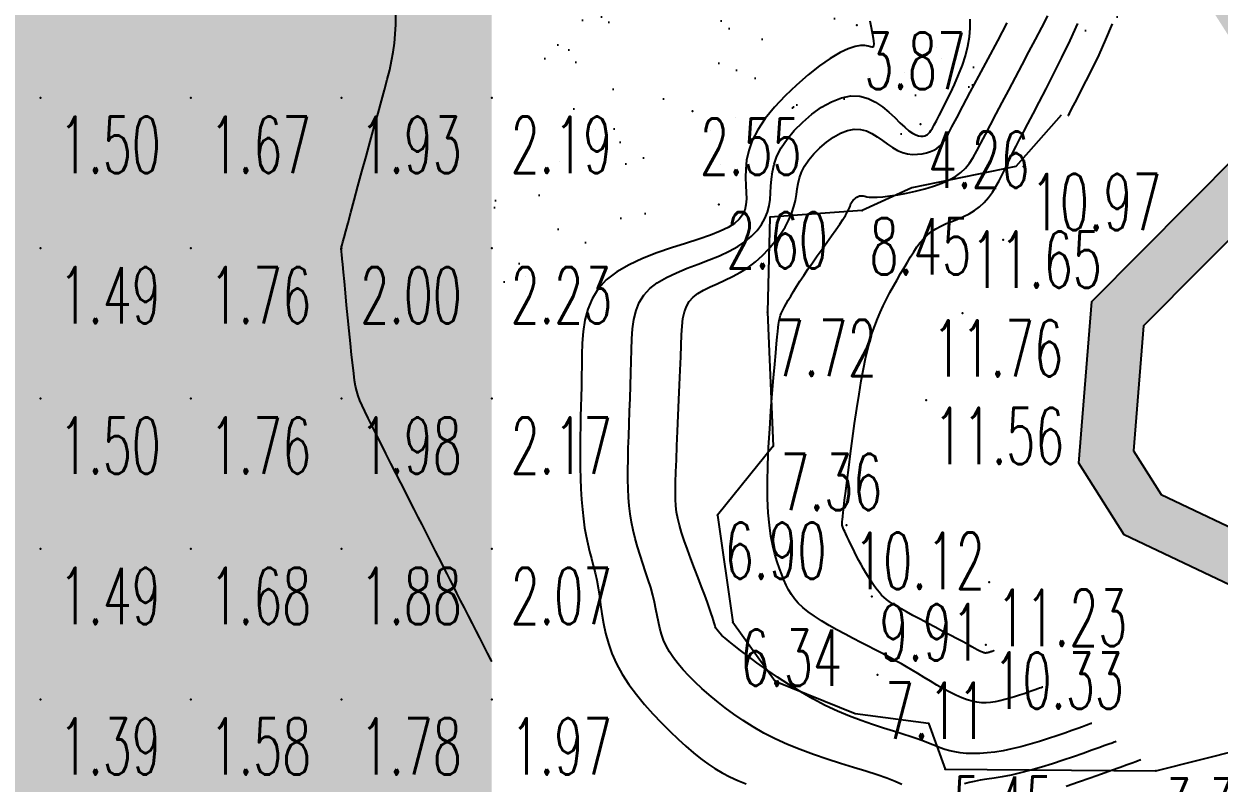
# Model space of a CAD drawing. Header units: millimetres. Extents: x 88261 to 90953, y 390274 to 392322.
# Drawn here: x 90469.2 to 90548.6, y 391381.7 to 391432.2 of the extents above; entities that cross this region are included whole.
import ezdxf
from ezdxf.enums import TextEntityAlignment as Align

# ---------------------------------------------------------------- set-up
doc = ezdxf.new("R2010")
doc.units = ezdxf.units.MM
doc.header["$LTSCALE"] = 25
for name, color, linetype in [('CN_01_00', 42, 'Continuous'), ('CN_02_00', 16, 'Continuous'), ('CN_03_00', 7, 'Continuous'), ('COTEAlt', 7, 'Continuous'), ('Talus', 35, 'Continuous'), ('TN_COLORIAGE', 7, 'Continuous'), ('TopoAlt', 7, 'Continuous'), ('TOPOJIS', 7, 'Continuous')]:
    doc.layers.add(name, color=color, linetype=linetype)
doc.styles.add('Romans 1.0', font='Romans.shx', dxfattribs={"width": 0.99, "height": 1})
doc.styles.add('Simplex 1.0', font='Simplex.shx', dxfattribs={"width": 0.99, "height": 2.5})
doc.styles.get("Standard").update_dxf_attribs({"font": 'times.ttf'})

# ---------------------------------------------------------------- blocks, each defined once
blk = doc.blocks.new('TCPOINT')
at = {"color": 0}
blk.add_point((0, 0), dxfattribs=at)
at = {"layer": 'TopoAlt', "style": 'Romans 1.0', "width": 0.99}
blk.add_attdef('ALT', text='', height=200, dxfattribs=at).set_placement((0.5, -0.5), align=Align.TOP_LEFT)
blk = doc.blocks.new('COTE')
at = {"color": 0}
blk.add_point((0, 0), dxfattribs=at)
at = {"layer": 'COTEAlt'}
blk.add_attdef('ALT', text='', height=3.75, dxfattribs=at).set_placement((1.25, -1.25), align=Align.TOP_LEFT)

msp = doc.modelspace()

# ---------------------------------------------------------------- hatches: boundary and pattern name
h = msp.add_hatch()
h.set_pattern_fill('AR-HBONE', color=23, scale=0.032)
h.set_pattern_definition([(45, (-511.459, 107.3326), (0, 4.597891134), [9.7536, -3.2512]), (135, (-509.16, 109.6315), (5e-16, 4.597891134), [9.7536, -3.2512])])
h.paths.add_polyline_path([(90580.259, 391369.323), (90578.893, 391372.088), (90577.403, 391380.386), (90572.476, 391388.749), (90564.469, 391395.121), (90551.356, 391397.716), (90544.735, 391400.861), (90542.893, 391403.775), (90543.568, 391412.079), (90551.362, 391419.931), (90552.964, 391421.402), (90554.737, 391426.973), (90553.749, 391430.788), (90551.439, 391434.414), (90550.677, 391440.955), (90548.617, 391445.303), (90546.298, 391449.141), (90545.472, 391455.293), (90546.531, 391461.247), (90545.455, 391467.304), (90543.481, 391470.813), (90539.022, 391477.118), (90538.554, 391481.349), (90538.699, 391487.409), (90537.691, 391490.033), (90535.204, 391494.153), (90533.84, 391500.271), (90529.551, 391507.768), (90528.583, 391512.46), (90528.626, 391519.305), (90526.727, 391525.756), (90527.819, 391536.032), (90524.222, 391546.435), (90524.867, 391555.468), (90523.429, 391563.259), (90518.375, 391569.388), (90516.845, 391576.818), (90516.107, 391580.734), (90502.826, 391602.657), (90494.518, 391616.214), (90485.753, 391638.699), (90442.611, 391685.947), (90436.501, 391694.495), (90435.059, 391708.645), (90451.717, 391741.838), (90452.722, 391752.459), (90451.18, 391766.065), (90442.505, 391784.213), (90439.49, 391790.617), (90435.648, 391805.425), (90431.473, 391812.607), (90431.344, 391819.043), (90432.829, 391823.298), (90433.294, 391826.816), (90429.771, 391827.329), (90429.353, 391824.167), (90427.779, 391819.657), (90427.939, 391811.686), (90432.327, 391804.136), (90436.131, 391789.476), (90447.766, 391765.089), (90449.151, 391752.487), (90448.241, 391742.876), (90431.42, 391709.359), (90433.06, 391693.268), (90439.886, 391683.74), (90482.728, 391636.82), (90491.37, 391614.651), (90512.731, 391579.518), (90515.069, 391567.885), (90520.145, 391561.738), (90521.291, 391555.336), (90520.626, 391546.015), (90524.203, 391535.686), (90523.12, 391525.489), (90525.07, 391518.866), (90525.027, 391512.168), (90526.183, 391506.569), (90530.486, 391499.047), (90531.859, 391492.888), (90534.481, 391488.544), (90535.13, 391486.855), (90534.996, 391481.233), (90535.654, 391475.818), (90540.514, 391468.946), (90542.058, 391466.169), (90542.923, 391461.302), (90541.877, 391455.423), (90542.874, 391448.002), (90545.528, 391443.646), (90547.213, 391440.041), (90548.002, 391433.266), (90550.446, 391429.429), (90551.042, 391427.127), (90549.899, 391423.533), (90540.13, 391413.692), (90539.256, 391402.948), (90542.265, 391398.189), (90550.195, 391394.422), (90562.902, 391391.907), (90569.736, 391386.468), (90574.016, 391379.204), (90575.482, 391371.036), (90577.068, 391367.827), (90585.289, 391363.31), (90587.237, 391361.568), (90590.672, 391353.748), (90594.383, 391351.285), (90604.653, 391343.84), (90612.851, 391334.359), (90618.437, 391325.085), (90621.782, 391317.486), (90624.002, 391309.067), (90627.738, 391287.71), (90628.019, 391279.65), (90627.255, 391266.593), (90621.182, 391254.035), (90617.042, 391235.488), (90618.319, 391215.583), (90622.574, 391202.325), (90631.256, 391184.221), (90636.053, 391168.094), (90637.79, 391151.812), (90636.657, 391134.553), (90636.754, 391124.145), (90640.334, 391110.892), (90653.891, 391091.985), (90663.63, 391082.027), (90671.36, 391067.261), (90675.086, 391054.053), (90683.469, 391034.279), (90692.526, 391020.632), (90692.509, 391024.786), (90691.925, 391027.104), (90686.033, 391034.997), (90677.901, 391054.178), (90674.136, 391067.524), (90665.998, 391083.069), (90656.086, 391093.204), (90643.054, 391111.379), (90639.756, 391123.588), (90639.664, 391133.417), (90640.808, 391150.846), (90639.005, 391167.747), (90634.038, 391184.447), (90625.339, 391202.585), (90621.29, 391215.202), (90620.073, 391234.176), (90624.016, 391251.839), (90630.214, 391264.657), (90631.029, 391278.571), (90630.739, 391286.886), (90629.714, 391298.649), (90627.043, 391310.671), (90621.607, 391322.866), (90613.162, 391336.588), (90606.038, 391344.517), (90602.665, 391348.269), (90597.913, 391351.643), (90592.983, 391355.027), (90589.642, 391362.633), (90586.918, 391365.07)])
h = msp.add_hatch()
h.set_pattern_fill('ALEA', color=40)
h.set_pattern_definition([(312, (0.65, -2.46), (11.7377712, 2.49494029), [0, -7.5]), (67, (-0.85, -1.594), (-11.91055381, -1.46243212), [0, -12.5]), (153, (-0.85, -1.594), (0.62803148, -11.9835544), [0, -10]), (180, (-0.85, -3.326), (6, -10.39230484), [0, -10]), (74, (-4.35, -2.46), (-11.6435487, -2.90306275), [0, -10]), (286, (-4.35, -2.46), (11.6435487, -2.90306275), [0, -10]), (52, (1.65, -5.924), (-11.88321682, 1.6700772), [0, -12.5]), (300, (1.65, 1.004), (12, -3e-09), [0, -10]), (175, (1.65, 1.004), (5.07141914, -10.87569344), [0, -10]), (114, (0.15, 0.138), (-11.93426274, 1.25434156), [0, -5]), (248, (0.15, -5.058), (7.3879377, -9.45612904), [0, -6.2])])
h.paths.add_polyline_path([(90500.249, 391451.221), (90500.249, 391447.239), (90500.249, 391437.239), (90500.249, 391418.047), (90500.249, 391414.288), (90519.013, 391421.138), (90524.753, 391422.984), (90528.743, 391425.499), (90532.976, 391428.605), (90538.97, 391428.529), (90542.205, 391432.205), (90543.706, 391433.975), (90541.828, 391439.609), (90541.479, 391443.355), (90540.099, 391446.869), (90538.385, 391448.233), (90535.202, 391450.765), (90530.016, 391460.88), (90522.026, 391483.354), (90518.584, 391490.991), (90508.298, 391492.978), (90507.006, 391493.725), (90494.453, 391487.239), (90500.249, 391487.239), (90500.249, 391481.513), (90500.249, 391475.981), (90500.249, 391469.385), (90500.249, 391458.985)])

# ---------------------------------------------------------------- linework, layer by layer
at = {"color": 124, "elevation": 11.445, "flags": 128}
msp.add_lwpolyline([(90538.09, 391426.095), (90535.073, 391422.679), (90528.165, 391421.257)], dxfattribs=at)
at = {"color": 23, "elevation": 15.394, "flags": 128}
for points in [[(90550.195, 391394.422), (90542.265, 391398.189), (90539.256, 391402.948), (90540.13, 391413.692), (90549.899, 391423.533)], [(90550.195, 391394.422), (90542.265, 391398.189), (90539.256, 391402.948), (90540.13, 391413.692), (90549.899, 391423.533)], [(90550.195, 391394.422), (90542.265, 391398.189), (90539.256, 391402.948), (90540.13, 391413.692), (90549.899, 391423.533)], [(90551.362, 391419.931), (90543.568, 391412.079), (90542.893, 391403.775), (90544.735, 391400.861), (90551.356, 391397.716)], [(90551.362, 391419.931), (90543.568, 391412.079), (90542.893, 391403.775), (90544.735, 391400.861), (90551.356, 391397.716)], [(90551.362, 391419.931), (90543.568, 391412.079), (90542.893, 391403.775), (90544.735, 391400.861), (90551.356, 391397.716)]]:
    msp.add_lwpolyline(points, dxfattribs=at)
at = {"layer": 'CN_01_00', "flags": 128}
for points, elevation in [([(90525.368, 391432.349), (90525.407, 391432.145), (90525.453, 391431.922), (90525.502, 391431.683), (90525.549, 391431.442), (90525.589, 391431.211), (90525.618, 391431), (90525.631, 391430.822), (90525.622, 391430.69), (90525.586, 391430.613), (90525.519, 391430.599), (90525.411, 391430.628), (90525.253, 391430.674), (90525.036, 391430.71), (90524.751, 391430.712), (90524.387, 391430.654), (90523.937, 391430.509), (90523.39, 391430.252), (90522.745, 391429.864), (90522.025, 391429.361), (90521.263, 391428.763), (90520.49, 391428.092), (90519.738, 391427.37), (90519.038, 391426.619), (90518.423, 391425.86), (90517.923, 391425.116), (90517.561, 391424.404), (90517.323, 391423.729), (90517.185, 391423.092), (90517.123, 391422.494), (90517.114, 391421.937), (90517.135, 391421.42), (90517.162, 391420.946), (90517.17, 391420.514), (90517.139, 391420.126), (90517.055, 391419.775), (90516.906, 391419.456), (90516.68, 391419.162), (90516.366, 391418.886), (90515.952, 391418.623), (90515.425, 391418.365), (90514.775, 391418.106), (90513.998, 391417.84), (90513.121, 391417.56), (90512.184, 391417.256), (90511.221, 391416.923), (90510.27, 391416.551), (90509.368, 391416.134), (90508.551, 391415.663), (90507.857, 391415.13), (90507.313, 391414.532), (90506.907, 391413.877), (90506.62, 391413.178), (90506.43, 391412.446), (90506.316, 391411.694), (90506.258, 391410.935), (90506.236, 391410.179), (90506.229, 391409.44), (90506.219, 391408.727), (90506.205, 391408.037), (90506.189, 391407.364), (90506.171, 391406.701), (90506.153, 391406.044), (90506.138, 391405.385), (90506.126, 391404.72), (90506.12, 391404.041), (90506.12, 391403.346), (90506.128, 391402.64), (90506.146, 391401.932), (90506.174, 391401.229), (90506.213, 391400.541), (90506.266, 391399.874), (90506.332, 391399.239), (90506.415, 391398.642), (90506.512, 391398.088), (90506.623, 391397.572), (90506.741, 391397.081), (90506.864, 391396.606), (90506.987, 391396.137), (90507.106, 391395.663), (90507.217, 391395.173), (90507.315, 391394.657), (90507.4, 391394.108), (90507.48, 391393.526), (90507.567, 391392.917), (90507.674, 391392.284), (90507.813, 391391.632), (90507.995, 391390.965), (90508.232, 391390.287), (90508.536, 391389.603), (90508.916, 391388.917), (90509.36, 391388.235), (90509.857, 391387.563), (90510.39, 391386.909), (90510.948, 391386.278), (90511.516, 391385.678), (90512.08, 391385.114), (90512.627, 391384.593), (90513.145, 391384.12), (90513.641, 391383.693), (90514.121, 391383.306), (90514.595, 391382.957), (90515.071, 391382.64), (90515.556, 391382.352), (90516.06, 391382.087), (90516.591, 391381.843), (90517.154, 391381.614)], 4), ([(90536.868, 391388.057), (90536.867, 391388.057), (90536.861, 391388.054), (90536.842, 391388.048), (90536.805, 391388.035), (90536.746, 391388.013), (90536.656, 391387.981), (90536.531, 391387.936), (90536.365, 391387.876), (90536.154, 391387.8), (90535.904, 391387.711), (90535.622, 391387.614), (90535.316, 391387.512), (90534.994, 391387.409), (90534.664, 391387.311), (90534.333, 391387.22), (90534.009, 391387.142), (90533.697, 391387.08), (90533.395, 391387.036), (90533.098, 391387.016), (90532.798, 391387.02), (90532.492, 391387.052), (90532.173, 391387.115), (90531.836, 391387.212), (90531.476, 391387.345), (90531.09, 391387.517), (90530.681, 391387.72), (90530.258, 391387.948), (90529.828, 391388.192), (90529.397, 391388.446), (90528.973, 391388.7), (90528.563, 391388.949), (90528.174, 391389.183), (90527.811, 391389.398), (90527.466, 391389.596), (90527.129, 391389.785), (90526.793, 391389.969), (90526.446, 391390.154), (90526.08, 391390.346), (90525.684, 391390.551), (90525.25, 391390.774), (90524.771, 391391.02), (90524.258, 391391.286), (90523.726, 391391.568), (90523.188, 391391.861), (90522.659, 391392.162), (90522.153, 391392.466), (90521.685, 391392.768), (90521.268, 391393.066), (90520.914, 391393.355), (90520.616, 391393.64), (90520.367, 391393.926), (90520.156, 391394.218), (90519.974, 391394.521), (90519.813, 391394.84), (90519.663, 391395.18), (90519.516, 391395.546), (90519.364, 391395.945), (90519.211, 391396.387), (90519.062, 391396.884), (90518.922, 391397.447), (90518.799, 391398.089), (90518.697, 391398.821), (90518.621, 391399.654), (90518.578, 391400.601), (90518.571, 391401.665), (90518.595, 391402.817), (90518.645, 391404.021), (90518.714, 391405.239), (90518.794, 391406.436), (90518.881, 391407.573), (90518.967, 391408.615), (90519.046, 391409.524), (90519.113, 391410.273), (90519.168, 391410.872), (90519.213, 391411.342), (90519.249, 391411.7), (90519.279, 391411.968), (90519.303, 391412.165), (90519.323, 391412.309), (90519.341, 391412.422), (90519.359, 391412.519), (90519.38, 391412.61), (90519.405, 391412.7), (90519.438, 391412.795), (90519.482, 391412.901), (90519.539, 391413.023), (90519.613, 391413.167), (90519.705, 391413.34), (90519.818, 391413.545), (90519.954, 391413.784), (90520.112, 391414.054), (90520.293, 391414.354), (90520.497, 391414.684), (90520.726, 391415.043), (90520.979, 391415.428), (90521.257, 391415.84), (90521.559, 391416.275), (90521.876, 391416.725), (90522.2, 391417.179), (90522.521, 391417.627), (90522.829, 391418.058), (90523.114, 391418.462), (90523.368, 391418.829), (90523.58, 391419.149), (90523.744, 391419.413), (90523.865, 391419.626), (90523.952, 391419.797), (90524.012, 391419.933), (90524.055, 391420.042), (90524.087, 391420.131), (90524.118, 391420.209), (90524.156, 391420.282), (90524.206, 391420.357), (90524.269, 391420.433), (90524.342, 391420.506), (90524.422, 391420.574), (90524.506, 391420.634), (90524.592, 391420.682), (90524.678, 391420.717), (90524.76, 391420.733), (90524.839, 391420.731), (90524.924, 391420.715), (90525.028, 391420.691), (90525.161, 391420.665), (90525.337, 391420.642), (90525.568, 391420.631), (90525.865, 391420.635), (90526.24, 391420.662), (90526.7, 391420.717), (90527.229, 391420.799), (90527.806, 391420.906), (90528.409, 391421.038), (90529.016, 391421.193), (90529.607, 391421.369), (90530.158, 391421.565), (90530.65, 391421.779), (90531.067, 391422.012), (90531.418, 391422.27), (90531.72, 391422.561), (90531.988, 391422.893), (90532.239, 391423.274), (90532.489, 391423.712), (90532.753, 391424.215), (90533.048, 391424.791), (90533.385, 391425.445), (90533.761, 391426.166), (90534.168, 391426.939), (90534.597, 391427.752), (90535.041, 391428.591), (90535.491, 391429.441), (90535.94, 391430.288), (90536.38, 391431.119), (90536.802, 391431.922), (90537.202, 391432.692)], 8), ([(90540.123, 391385.645), (90540.121, 391385.645), (90540.108, 391385.64), (90540.073, 391385.628), (90540.006, 391385.603), (90539.895, 391385.563), (90539.728, 391385.503), (90539.496, 391385.419), (90539.188, 391385.308), (90538.796, 391385.167), (90538.331, 391385.002), (90537.806, 391384.821), (90537.238, 391384.631), (90536.64, 391384.441), (90536.025, 391384.258), (90535.41, 391384.09), (90534.808, 391383.944), (90534.232, 391383.827), (90533.683, 391383.739), (90533.163, 391383.679), (90532.673, 391383.645), (90532.212, 391383.635), (90531.782, 391383.649), (90531.383, 391383.684), (90531.015, 391383.741), (90530.677, 391383.816), (90530.358, 391383.909), (90530.045, 391384.018), (90529.724, 391384.142), (90529.383, 391384.28), (90529.009, 391384.429), (90528.588, 391384.588), (90528.107, 391384.757), (90527.557, 391384.934), (90526.944, 391385.124), (90526.274, 391385.332), (90525.558, 391385.564), (90524.805, 391385.826), (90524.022, 391386.121), (90523.218, 391386.457), (90522.403, 391386.839), (90521.585, 391387.268), (90520.776, 391387.733), (90519.987, 391388.221), (90519.231, 391388.717), (90518.519, 391389.207), (90517.864, 391389.676), (90517.277, 391390.11), (90516.77, 391390.494), (90516.351, 391390.819), (90516.013, 391391.089), (90515.748, 391391.31), (90515.544, 391391.492), (90515.392, 391391.641), (90515.282, 391391.767), (90515.203, 391391.876), (90515.146, 391391.977), (90515.101, 391392.079), (90515.061, 391392.191), (90515.02, 391392.324), (90514.972, 391392.489), (90514.909, 391392.697), (90514.826, 391392.959), (90514.717, 391393.286), (90514.574, 391393.688), (90514.395, 391394.171), (90514.186, 391394.721), (90513.957, 391395.319), (90513.718, 391395.944), (90513.479, 391396.579), (90513.25, 391397.202), (90513.04, 391397.795), (90512.859, 391398.339), (90512.714, 391398.821), (90512.605, 391399.26), (90512.528, 391399.679), (90512.478, 391400.103), (90512.452, 391400.559), (90512.446, 391401.07), (90512.456, 391401.662), (90512.48, 391402.359), (90512.512, 391403.177), (90512.551, 391404.095), (90512.595, 391405.083), (90512.641, 391406.111), (90512.686, 391407.148), (90512.73, 391408.165), (90512.769, 391409.131), (90512.801, 391410.016), (90512.827, 391410.796), (90512.853, 391411.475), (90512.892, 391412.062), (90512.952, 391412.568), (90513.045, 391413.003), (90513.18, 391413.375), (90513.369, 391413.696), (90513.621, 391413.975), (90513.942, 391414.223), (90514.326, 391414.449), (90514.76, 391414.664), (90515.233, 391414.88), (90515.732, 391415.107), (90516.247, 391415.356), (90516.765, 391415.637), (90517.275, 391415.961), (90517.767, 391416.336), (90518.232, 391416.754), (90518.668, 391417.204), (90519.066, 391417.678), (90519.423, 391418.163), (90519.733, 391418.649), (90519.99, 391419.126), (90520.189, 391419.583), (90520.328, 391420.013), (90520.422, 391420.418), (90520.488, 391420.806), (90520.544, 391421.183), (90520.61, 391421.554), (90520.702, 391421.926), (90520.839, 391422.306), (90521.039, 391422.699), (90521.315, 391423.108), (90521.658, 391423.521), (90522.054, 391423.92), (90522.488, 391424.291), (90522.947, 391424.616), (90523.417, 391424.88), (90523.883, 391425.066), (90524.331, 391425.157), (90524.75, 391425.144), (90525.143, 391425.041), (90525.513, 391424.871), (90525.867, 391424.654), (90526.207, 391424.411), (90526.541, 391424.163), (90526.871, 391423.933), (90527.204, 391423.741), (90527.541, 391423.604), (90527.881, 391423.52), (90528.216, 391423.482), (90528.541, 391423.485), (90528.85, 391423.521), (90529.139, 391423.585), (90529.401, 391423.67), (90529.63, 391423.768), (90529.826, 391423.88), (90530, 391424.02), (90530.171, 391424.212), (90530.354, 391424.476), (90530.567, 391424.833), (90530.827, 391425.306), (90531.15, 391425.916), (90531.555, 391426.683), (90532.049, 391427.619), (90532.616, 391428.688), (90533.231, 391429.843), (90533.868, 391431.038), (90534.502, 391432.227)], 6), ([(90538.55, 391426.038), (90538.552, 391426.041), (90538.564, 391426.064), (90538.595, 391426.125), (90538.657, 391426.243), (90538.758, 391426.439), (90538.91, 391426.731), (90539.121, 391427.138), (90539.403, 391427.68), (90539.758, 391428.368), (90540.17, 391429.186), (90540.613, 391430.109), (90541.064, 391431.111), (90541.498, 391432.169)], 12), ([(90538.426, 391381.476), (90539.232, 391381.753), (90540.021, 391382.029), (90540.766, 391382.293), (90541.438, 391382.534), (90542.01, 391382.74), (90542.462, 391382.903), (90542.801, 391383.026), (90543.043, 391383.113), (90543.206, 391383.172), (90543.305, 391383.208), (90543.356, 391383.226), (90543.374, 391383.233), (90543.377, 391383.234)], 4)]:
    msp.add_lwpolyline(points, dxfattribs=dict(at, elevation=elevation))
at = {"layer": 'CN_02_00', "flags": 128}
for points, elevation in [([(90527.501, 391381.579), (90527.049, 391381.783), (90526.5, 391381.998), (90525.847, 391382.225), (90525.103, 391382.463), (90524.29, 391382.715), (90523.428, 391382.983), (90522.536, 391383.267), (90521.636, 391383.571), (90520.749, 391383.895), (90519.894, 391384.241), (90519.089, 391384.611), (90518.334, 391385), (90517.626, 391385.406), (90516.963, 391385.824), (90516.341, 391386.251), (90515.758, 391386.683), (90515.212, 391387.115), (90514.698, 391387.544), (90514.215, 391387.967), (90513.765, 391388.383), (90513.348, 391388.794), (90512.967, 391389.2), (90512.624, 391389.602), (90512.321, 391390.001), (90512.059, 391390.396), (90511.841, 391390.79), (90511.667, 391391.183), (90511.528, 391391.578), (90511.417, 391391.978), (90511.323, 391392.387), (90511.238, 391392.807), (90511.153, 391393.243), (90511.058, 391393.697), (90510.944, 391394.172), (90510.806, 391394.672), (90510.646, 391395.192), (90510.472, 391395.728), (90510.291, 391396.275), (90510.11, 391396.83), (90509.936, 391397.387), (90509.776, 391397.942), (90509.637, 391398.49), (90509.523, 391399.03), (90509.436, 391399.567), (90509.37, 391400.11), (90509.326, 391400.666), (90509.299, 391401.245), (90509.287, 391401.855), (90509.288, 391402.504), (90509.3, 391403.2), (90509.319, 391403.948), (90509.345, 391404.74), (90509.374, 391405.563), (90509.406, 391406.406), (90509.438, 391407.256), (90509.468, 391408.101), (90509.494, 391408.929), (90509.515, 391409.728), (90509.531, 391410.487), (90509.556, 391411.205), (90509.604, 391411.878), (90509.691, 391412.507), (90509.832, 391413.09), (90510.044, 391413.626), (90510.341, 391414.114), (90510.739, 391414.553), (90511.247, 391414.943), (90511.847, 391415.291), (90512.515, 391415.608), (90513.227, 391415.902), (90513.958, 391416.182), (90514.684, 391416.458), (90515.381, 391416.739), (90516.025, 391417.034), (90516.596, 391417.35), (90517.092, 391417.688), (90517.517, 391418.045), (90517.873, 391418.42), (90518.165, 391418.809), (90518.394, 391419.212), (90518.565, 391419.626), (90518.68, 391420.049), (90518.745, 391420.479), (90518.778, 391420.919), (90518.801, 391421.371), (90518.834, 391421.839), (90518.897, 391422.323), (90519.012, 391422.828), (90519.2, 391423.355), (90519.481, 391423.907), (90519.869, 391424.483), (90520.352, 391425.064), (90520.909, 391425.627), (90521.521, 391426.15), (90522.167, 391426.608), (90522.829, 391426.979), (90523.485, 391427.24), (90524.116, 391427.369), (90524.706, 391427.35), (90525.252, 391427.205), (90525.756, 391426.961), (90526.219, 391426.648), (90526.642, 391426.295), (90527.027, 391425.93), (90527.374, 391425.582), (90527.686, 391425.281), (90527.962, 391425.048), (90528.206, 391424.881), (90528.42, 391424.771), (90528.607, 391424.709), (90528.767, 391424.686), (90528.905, 391424.693), (90529.022, 391424.722), (90529.12, 391424.763), (90529.204, 391424.81), (90529.278, 391424.871), (90529.352, 391424.955), (90529.432, 391425.072), (90529.527, 391425.232), (90529.644, 391425.445), (90529.79, 391425.72), (90529.974, 391426.068), (90530.198, 391426.495), (90530.454, 391426.991), (90530.728, 391427.543), (90531.006, 391428.137), (90531.274, 391428.761), (90531.52, 391429.401), (90531.729, 391430.043), (90531.889, 391430.675), (90531.988, 391431.286), (90532.033, 391431.883), (90532.031, 391432.475)], 5), ([(90533.614, 391390.469), (90533.614, 391390.469), (90533.613, 391390.469), (90533.61, 391390.468), (90533.605, 391390.466), (90533.597, 391390.463), (90533.584, 391390.458), (90533.566, 391390.452), (90533.543, 391390.443), (90533.513, 391390.433), (90533.477, 391390.42), (90533.437, 391390.406), (90533.394, 391390.392), (90533.349, 391390.377), (90533.302, 391390.363), (90533.255, 391390.351), (90533.209, 391390.339), (90533.165, 391390.331), (90533.122, 391390.324), (90533.08, 391390.322), (90533.038, 391390.322), (90532.994, 391390.327), (90532.949, 391390.336), (90532.901, 391390.349), (90532.85, 391390.368), (90532.794, 391390.393), (90532.725, 391390.428), (90532.635, 391390.476), (90532.514, 391390.542), (90532.356, 391390.629), (90532.15, 391390.741), (90531.889, 391390.882), (90531.564, 391391.056), (90531.17, 391391.266), (90530.72, 391391.504), (90530.232, 391391.762), (90529.722, 391392.031), (90529.209, 391392.304), (90528.708, 391392.571), (90528.237, 391392.825), (90527.814, 391393.056), (90527.451, 391393.259), (90527.143, 391393.437), (90526.884, 391393.597), (90526.664, 391393.745), (90526.475, 391393.887), (90526.308, 391394.029), (90526.156, 391394.178), (90526.009, 391394.34), (90525.862, 391394.52), (90525.712, 391394.717), (90525.561, 391394.931), (90525.409, 391395.159), (90525.256, 391395.402), (90525.102, 391395.657), (90524.949, 391395.923), (90524.795, 391396.199), (90524.643, 391396.482), (90524.494, 391396.768), (90524.35, 391397.052), (90524.213, 391397.328), (90524.085, 391397.59), (90523.968, 391397.833), (90523.864, 391398.052), (90523.776, 391398.24), (90523.705, 391398.394), (90523.649, 391398.519), (90523.607, 391398.618), (90523.576, 391398.697), (90523.555, 391398.762), (90523.542, 391398.819), (90523.536, 391398.871), (90523.533, 391398.926), (90523.533, 391398.989), (90523.537, 391399.077), (90523.548, 391399.206), (90523.567, 391399.394), (90523.596, 391399.659), (90523.638, 391400.017), (90523.695, 391400.485), (90523.769, 391401.082), (90523.861, 391401.816), (90523.969, 391402.664), (90524.091, 391403.595), (90524.222, 391404.579), (90524.362, 391405.584), (90524.507, 391406.58), (90524.653, 391407.536), (90524.8, 391408.42), (90524.943, 391409.21), (90525.086, 391409.91), (90525.23, 391410.535), (90525.378, 391411.096), (90525.532, 391411.608), (90525.696, 391412.083), (90525.871, 391412.534), (90526.059, 391412.975), (90526.263, 391413.415), (90526.48, 391413.855), (90526.707, 391414.292), (90526.94, 391414.722), (90527.176, 391415.143), (90527.411, 391415.552), (90527.643, 391415.946), (90527.867, 391416.321), (90528.082, 391416.676), (90528.292, 391417.009), (90528.503, 391417.321), (90528.72, 391417.61), (90528.949, 391417.877), (90529.195, 391418.121), (90529.464, 391418.342), (90529.762, 391418.539), (90530.091, 391418.714), (90530.447, 391418.873), (90530.821, 391419.026), (90531.204, 391419.18), (90531.588, 391419.345), (90531.965, 391419.529), (90532.328, 391419.74), (90532.666, 391419.988), (90532.976, 391420.277), (90533.256, 391420.603), (90533.512, 391420.958), (90533.747, 391421.335), (90533.964, 391421.725), (90534.166, 391422.121), (90534.357, 391422.515), (90534.541, 391422.9), (90534.721, 391423.271), (90534.906, 391423.643), (90535.105, 391424.036), (90535.327, 391424.467), (90535.58, 391424.955), (90535.875, 391425.519), (90536.22, 391426.178), (90536.623, 391426.951), (90537.09, 391427.848), (90537.602, 391428.848), (90538.137, 391429.923), (90538.674, 391431.046), (90539.189, 391432.186)], 10), ([(90541.75, 391384.44), (90541.748, 391384.439), (90541.732, 391384.433), (90541.689, 391384.418), (90541.606, 391384.388), (90541.469, 391384.338), (90541.264, 391384.264), (90540.979, 391384.161), (90540.599, 391384.024), (90540.117, 391383.851), (90539.547, 391383.648), (90538.908, 391383.425), (90538.221, 391383.192), (90537.506, 391382.958), (90536.782, 391382.734), (90536.069, 391382.527), (90535.387, 391382.349), (90534.753, 391382.206), (90534.168, 391382.093), (90533.633, 391382.002), (90533.146, 391381.926), (90532.706, 391381.858), (90532.312, 391381.788), (90531.964, 391381.711), (90531.661, 391381.618)], 5)]:
    msp.add_lwpolyline(points, dxfattribs=dict(at, elevation=elevation))
at = {"layer": 'CN_03_00', "elevation": 2, "flags": 128}
msp.add_lwpolyline([(90500.249, 391389.754), (90500.248, 391389.755), (90500.242, 391389.767), (90500.227, 391389.797), (90500.196, 391389.857), (90500.146, 391389.956), (90500.071, 391390.103), (90499.967, 391390.308), (90499.828, 391390.581), (90499.652, 391390.927), (90499.444, 391391.337), (90499.211, 391391.795), (90498.96, 391392.287), (90498.7, 391392.799), (90498.437, 391393.317), (90498.178, 391393.825), (90497.932, 391394.309), (90497.703, 391394.759), (90497.489, 391395.179), (90497.287, 391395.577), (90497.092, 391395.96), (90496.901, 391396.336), (90496.709, 391396.713), (90496.512, 391397.1), (90496.307, 391397.503), (90496.09, 391397.93), (90495.86, 391398.381), (90495.618, 391398.859), (90495.362, 391399.362), (90495.092, 391399.892), (90494.809, 391400.448), (90494.512, 391401.031), (90494.202, 391401.642), (90493.878, 391402.279), (90493.547, 391402.931), (90493.216, 391403.583), (90492.892, 391404.224), (90492.583, 391404.839), (90492.295, 391405.416), (90492.036, 391405.94), (90491.813, 391406.399), (90491.63, 391406.786), (90491.484, 391407.12), (90491.367, 391407.427), (90491.274, 391407.733), (90491.198, 391408.063), (90491.132, 391408.444), (90491.069, 391408.901), (90491.004, 391409.461), (90490.93, 391410.139), (90490.85, 391410.911), (90490.766, 391411.744), (90490.682, 391412.605), (90490.599, 391413.459), (90490.521, 391414.274), (90490.45, 391415.016), (90490.39, 391415.652), (90490.342, 391416.156), (90490.306, 391416.537), (90490.28, 391416.812), (90490.262, 391417), (90490.251, 391417.117), (90490.245, 391417.181), (90490.243, 391417.209), (90490.242, 391417.218), (90490.241, 391417.224), (90490.241, 391417.228), (90490.241, 391417.231), (90490.241, 391417.234), (90490.241, 391417.236), (90490.241, 391417.239), (90490.241, 391417.241), (90490.242, 391417.243), (90490.243, 391417.248), (90490.25, 391417.274), (90490.267, 391417.338), (90490.301, 391417.461), (90490.355, 391417.662), (90490.435, 391417.96), (90490.548, 391418.375), (90490.696, 391418.925), (90490.885, 391419.623), (90491.107, 391420.444), (90491.355, 391421.358), (90491.62, 391422.334), (90491.894, 391423.339), (90492.169, 391424.343), (90492.436, 391425.314), (90492.688, 391426.221), (90492.918, 391427.041), (90493.123, 391427.781), (90493.304, 391428.459), (90493.461, 391429.091), (90493.592, 391429.692), (90493.699, 391430.28), (90493.78, 391430.871), (90493.836, 391431.481), (90493.866, 391432.122), (90493.874, 391432.788)], dxfattribs=at)
at = {"layer": 'Talus', "color": 134, "elevation": 9.561, "flags": 128}
msp.add_lwpolyline([(90528.165, 391421.257), (90524.857, 391419.738), (90518.729, 391419.301), (90518.577, 391412.982), (90518.943, 391404.07), (90515.236, 391399.495), (90516.27, 391392.381), (90519.074, 391388.441), (90524.385, 391386.305), (90529.279, 391385.66), (90530.368, 391382.605), (90544.386, 391382.486), (90550.101, 391383.932), (90557.737, 391383.392), (90562.886, 391380.453)], dxfattribs=at)
at = {"layer": 'TN_COLORIAGE', "color": 71}
for points in [[(90460.249, 391437.239, 1.585), (90460.249, 391427.239, 1.585), (90470.249, 391437.239, 1.585)], [(90460.249, 391427.239, 1.585), (90470.249, 391427.239, 1.585), (90470.249, 391437.239, 1.585)], [(90470.249, 391437.239, 1.764), (90470.249, 391427.239, 1.764), (90480.249, 391437.239, 1.764)], [(90470.249, 391427.239, 1.764), (90480.249, 391427.239, 1.764), (90480.249, 391437.239, 1.764)], [(90480.249, 391427.239, 1.943), (90490.249, 391427.239, 1.943), (90490.249, 391437.239, 1.943)], [(90480.249, 391437.239, 1.943), (90480.249, 391427.239, 1.943), (90490.249, 391437.239, 1.943)], [(90490.249, 391427.239, 2), (90494.112, 391431.102, 2), (90490.249, 391437.239, 2), (90493.625, 391437.239, 2)], [(90492.943, 391427.239, 1.929), (90494.112, 391431.102, 1.929), (90490.249, 391427.239, 1.929)], [(90460.249, 391427.239, 1.505), (90460.249, 391417.239, 1.505), (90470.249, 391427.239, 1.505)], [(90460.249, 391417.239, 1.505), (90470.249, 391417.239, 1.505), (90470.249, 391427.239, 1.505)], [(90470.249, 391427.239, 1.667), (90470.249, 391417.239, 1.667), (90480.249, 391427.239, 1.667)], [(90470.249, 391417.239, 1.667), (90480.249, 391417.239, 1.667), (90480.249, 391427.239, 1.667)], [(90480.249, 391417.239, 2), (90490.24, 391417.239, 2), (90490.249, 391427.239, 2), (90490.249, 391417.268, 2)], [(90480.249, 391427.239, 1.929), (90480.249, 391417.239, 1.929), (90490.249, 391427.239, 1.929)], [(90492.943, 391427.239, 1.929), (90490.249, 391417.268, 1.929), (90490.249, 391427.239, 1.929)], [(90460.249, 391417.239, 1.487), (90460.249, 391407.239, 1.487), (90470.249, 391417.239, 1.487)], [(90460.249, 391407.239, 1.487), (90470.249, 391407.239, 1.487), (90470.249, 391417.239, 1.487)], [(90470.249, 391417.239, 1.761), (90470.249, 391407.239, 1.761), (90480.249, 391417.239, 1.761)], [(90470.249, 391407.239, 1.761), (90480.249, 391407.239, 1.761), (90480.249, 391417.239, 1.761)], [(90480.249, 391407.239, 2), (90490.24, 391417.231, 2), (90480.249, 391417.239, 2), (90490.24, 391417.239, 2)], [(90480.249, 391407.239, 2), (90490.24, 391417.231, 2), (90490.249, 391407.239, 2), (90490.249, 391417.146, 2)], [(90491.104, 391408.095, 1.978), (90490.249, 391417.146, 1.978), (90490.249, 391407.239, 1.978)], [(90491.104, 391408.095, 1.978), (90491.355, 391407.239, 1.978), (90490.249, 391407.239, 1.978)], [(90460.249, 391407.239, 1.503), (90460.249, 391397.239, 1.503), (90470.249, 391407.239, 1.503)], [(90460.249, 391397.239, 1.503), (90470.249, 391397.239, 1.503), (90470.249, 391407.239, 1.503)], [(90470.249, 391407.239, 1.757), (90470.249, 391397.239, 1.757), (90480.249, 391407.239, 1.757)], [(90470.249, 391397.239, 1.757), (90480.249, 391397.239, 1.757), (90480.249, 391407.239, 1.757)], [(90480.249, 391397.239, 1.978), (90490.249, 391397.239, 1.978), (90490.249, 391407.239, 1.978)], [(90480.249, 391407.239, 1.978), (90480.249, 391397.239, 1.978), (90490.249, 391407.239, 1.978)], [(90490.249, 391397.239, 2), (90494.353, 391401.344, 2), (90490.249, 391407.239, 2), (90491.355, 391407.239, 2)], [(90494.353, 391401.344, 1.879), (90496.441, 391397.239, 1.879), (90490.249, 391397.239, 1.879)], [(90460.249, 391397.239, 1.488), (90460.249, 391387.239, 1.488), (90470.249, 391397.239, 1.488)], [(90460.249, 391387.239, 1.488), (90470.249, 391387.239, 1.488), (90470.249, 391397.239, 1.488)], [(90470.249, 391397.239, 1.683), (90470.249, 391387.239, 1.683), (90480.249, 391397.239, 1.683)], [(90470.249, 391387.239, 1.683), (90480.249, 391387.239, 1.683), (90480.249, 391397.239, 1.683)], [(90480.249, 391387.239, 1.879), (90490.249, 391387.239, 1.879), (90490.249, 391397.239, 1.879)], [(90480.249, 391397.239, 1.879), (90480.249, 391387.239, 1.879), (90490.249, 391397.239, 1.879)], [(90490.249, 391387.239, 2), (90497.725, 391394.716, 2), (90490.249, 391397.239, 2), (90496.441, 391397.239, 2)], [(90490.249, 391387.239, 2), (90497.725, 391394.716, 2), (90500.249, 391387.239, 2), (90500.249, 391389.754, 2)], [(90460.249, 391387.239, 1.389), (90460.249, 391377.239, 1.389), (90470.249, 391387.239, 1.389)], [(90460.249, 391377.239, 1.389), (90470.249, 391377.239, 1.389), (90470.249, 391387.239, 1.389)], [(90470.249, 391387.239, 1.584), (90470.249, 391377.239, 1.584), (90480.249, 391387.239, 1.584)], [(90470.249, 391377.239, 1.584), (90480.249, 391377.239, 1.584), (90480.249, 391387.239, 1.584)], [(90480.249, 391387.239, 1.78), (90480.249, 391377.239, 1.78), (90490.249, 391387.239, 1.78)], [(90480.249, 391377.239, 1.78), (90490.249, 391377.239, 1.78), (90490.249, 391387.239, 1.78)], [(90490.249, 391387.239, 1.975), (90490.249, 391377.239, 1.975), (90500.249, 391387.239, 1.975)], [(90500.249, 391377.239, 1.691), (90500.249, 391387.239, 1.691), (90490.249, 391377.239, 1.691)]]:
    msp.add_solid(points, dxfattribs=at)
at = {"layer": 'TN_COLORIAGE', "color": 61}
for points in [[(90494.112, 391431.102, 2.192), (90492.943, 391427.239, 2.192), (90500.249, 391437.239, 2.192), (90500.249, 391427.239, 2.192)], [(90493.625, 391437.239, 2.112), (90494.112, 391431.102, 2.112), (90500.249, 391437.239, 2.112)], [(90500.249, 391417.239, 2), (90500.249, 391427.239, 2), (90490.249, 391417.239, 2)], [(90490.249, 391417.268, 2.192), (90492.943, 391427.239, 2.192), (90490.249, 391417.239, 2.192), (90500.249, 391427.239, 2.192)], [(90490.249, 391417.268, 2), (90490.24, 391417.239, 2), (90490.249, 391417.239, 2)], [(90490.249, 391417.146, 2), (90490.24, 391417.231, 2), (90490.249, 391417.239, 2)], [(90490.24, 391417.239, 2), (90490.24, 391417.231, 2), (90490.249, 391417.239, 2)], [(90490.249, 391417.146, 2.231), (90491.104, 391408.095, 2.231), (90490.249, 391417.239, 2.231), (90500.249, 391417.239, 2.231)], [(90491.355, 391407.239, 2.231), (90491.104, 391408.095, 2.231), (90500.249, 391407.239, 2.231), (90500.249, 391417.239, 2.231)], [(90491.355, 391407.239, 2.174), (90494.353, 391401.344, 2.174), (90500.249, 391407.239, 2.174)], [(90496.441, 391397.239, 2.174), (90494.353, 391401.344, 2.174), (90500.249, 391397.239, 2.174), (90500.249, 391407.239, 2.174)], [(90496.441, 391397.239, 2.074), (90497.725, 391394.716, 2.074), (90500.249, 391397.239, 2.074)], [(90500.249, 391389.754, 2.074), (90497.725, 391394.716, 2.074), (90500.249, 391397.239, 2.074)]]:
    msp.add_solid(points, dxfattribs=at)

# ---------------------------------------------------------------- block references
at = {"layer": 'COTEAlt'}
ref = msp.add_blockref('COTE', (90470.249, 391427.239), dxfattribs=at)
ref.add_attrib('ALT', '1.50', dxfattribs={"height": 3.75, "style": 'Simplex 1.0', "width": 0.6}).set_placement((90471.499, 391425.989), align=Align.TOP_LEFT)
ref = msp.add_blockref('COTE', (90480.249, 391427.239), dxfattribs=at)
ref.add_attrib('ALT', '1.67', dxfattribs={"height": 3.75, "style": 'Simplex 1.0', "width": 0.6}).set_placement((90481.499, 391425.989), align=Align.TOP_LEFT)
ref = msp.add_blockref('COTE', (90490.249, 391427.239), dxfattribs=at)
ref.add_attrib('ALT', '1.93', dxfattribs={"height": 3.75, "style": 'Simplex 1.0', "width": 0.6}).set_placement((90491.499, 391425.989), align=Align.TOP_LEFT)
ref = msp.add_blockref('COTE', (90500.249, 391427.239), dxfattribs=at)
ref.add_attrib('ALT', '2.19', dxfattribs={"height": 3.75, "style": 'Simplex 1.0', "width": 0.6}).set_placement((90501.499, 391425.989), align=Align.TOP_LEFT)
ref = msp.add_blockref('COTE', (90470.249, 391417.239), dxfattribs=at)
ref.add_attrib('ALT', '1.49', dxfattribs={"height": 3.75, "style": 'Simplex 1.0', "width": 0.6}).set_placement((90471.499, 391415.989), align=Align.TOP_LEFT)
ref = msp.add_blockref('COTE', (90480.249, 391417.239), dxfattribs=at)
ref.add_attrib('ALT', '1.76', dxfattribs={"height": 3.75, "style": 'Simplex 1.0', "width": 0.6}).set_placement((90481.499, 391415.989), align=Align.TOP_LEFT)
ref = msp.add_blockref('COTE', (90490.249, 391417.239), dxfattribs=at)
ref.add_attrib('ALT', '2.00', dxfattribs={"height": 3.75, "style": 'Simplex 1.0', "width": 0.6}).set_placement((90491.499, 391415.989), align=Align.TOP_LEFT)
ref = msp.add_blockref('COTE', (90500.249, 391417.239), dxfattribs=at)
ref.add_attrib('ALT', '2.23', dxfattribs={"height": 3.75, "style": 'Simplex 1.0', "width": 0.6}).set_placement((90501.499, 391415.989), align=Align.TOP_LEFT)
ref = msp.add_blockref('COTE', (90470.249, 391407.239), dxfattribs=at)
ref.add_attrib('ALT', '1.50', dxfattribs={"height": 3.75, "style": 'Simplex 1.0', "width": 0.6}).set_placement((90471.499, 391405.989), align=Align.TOP_LEFT)
ref = msp.add_blockref('COTE', (90480.249, 391407.239), dxfattribs=at)
ref.add_attrib('ALT', '1.76', dxfattribs={"height": 3.75, "style": 'Simplex 1.0', "width": 0.6}).set_placement((90481.499, 391405.989), align=Align.TOP_LEFT)
ref = msp.add_blockref('COTE', (90490.249, 391407.239), dxfattribs=at)
ref.add_attrib('ALT', '1.98', dxfattribs={"height": 3.75, "style": 'Simplex 1.0', "width": 0.6}).set_placement((90491.499, 391405.989), align=Align.TOP_LEFT)
ref = msp.add_blockref('COTE', (90500.249, 391407.239), dxfattribs=at)
ref.add_attrib('ALT', '2.17', dxfattribs={"height": 3.75, "style": 'Simplex 1.0', "width": 0.6}).set_placement((90501.499, 391405.989), align=Align.TOP_LEFT)
ref = msp.add_blockref('COTE', (90470.249, 391397.239), dxfattribs=at)
ref.add_attrib('ALT', '1.49', dxfattribs={"height": 3.75, "style": 'Simplex 1.0', "width": 0.6}).set_placement((90471.499, 391395.989), align=Align.TOP_LEFT)
ref = msp.add_blockref('COTE', (90480.249, 391397.239), dxfattribs=at)
ref.add_attrib('ALT', '1.68', dxfattribs={"height": 3.75, "style": 'Simplex 1.0', "width": 0.6}).set_placement((90481.499, 391395.989), align=Align.TOP_LEFT)
ref = msp.add_blockref('COTE', (90490.249, 391397.239), dxfattribs=at)
ref.add_attrib('ALT', '1.88', dxfattribs={"height": 3.75, "style": 'Simplex 1.0', "width": 0.6}).set_placement((90491.499, 391395.989), align=Align.TOP_LEFT)
ref = msp.add_blockref('COTE', (90500.249, 391397.239), dxfattribs=at)
ref.add_attrib('ALT', '2.07', dxfattribs={"height": 3.75, "style": 'Simplex 1.0', "width": 0.6}).set_placement((90501.499, 391395.989), align=Align.TOP_LEFT)
ref = msp.add_blockref('COTE', (90470.249, 391387.239), dxfattribs=at)
ref.add_attrib('ALT', '1.39', dxfattribs={"height": 3.75, "style": 'Simplex 1.0', "width": 0.6}).set_placement((90471.499, 391385.989), align=Align.TOP_LEFT)
ref = msp.add_blockref('COTE', (90480.249, 391387.239), dxfattribs=at)
ref.add_attrib('ALT', '1.58', dxfattribs={"height": 3.75, "style": 'Simplex 1.0', "width": 0.6}).set_placement((90481.499, 391385.989), align=Align.TOP_LEFT)
ref = msp.add_blockref('COTE', (90490.249, 391387.239), dxfattribs=at)
ref.add_attrib('ALT', '1.78', dxfattribs={"height": 3.75, "style": 'Simplex 1.0', "width": 0.6}).set_placement((90491.499, 391385.989), align=Align.TOP_LEFT)
ref = msp.add_blockref('COTE', (90500.249, 391387.239), dxfattribs=at)
ref.add_attrib('ALT', '1.97', dxfattribs={"height": 3.75, "style": 'Simplex 1.0', "width": 0.6}).set_placement((90501.499, 391385.989), align=Align.TOP_LEFT)
at = {"layer": 'Talus', "color": 134}
ref = msp.add_blockref('TCPOINT', (90518.943, 391404.07, 7.359), dxfattribs=at)
ref.add_attrib('ALT', '7.36', dxfattribs={"layer": 'TopoAlt', "height": 3.75, "style": 'Romans 1.0', "width": 0.6}).set_placement((90519.443, 391403.57, 7.359), align=Align.TOP_LEFT)
at = {"layer": 'TOPOJIS'}
ref = msp.add_blockref('TCPOINT', (90524.508, 391432.074, 3.868), dxfattribs=at)
ref.add_attrib('ALT', '3.87', dxfattribs={"layer": 'TopoAlt', "height": 3.75, "style": 'Romans 1.0', "width": 0.6}).set_placement((90525.008, 391431.574, 3.868), align=Align.TOP_LEFT)
ref = msp.add_blockref('TCPOINT', (90513.58, 391426.359, 2.549), dxfattribs=at)
ref.add_attrib('ALT', '2.55', dxfattribs={"layer": 'TopoAlt', "height": 3.75, "style": 'Romans 1.0', "width": 0.6}).set_placement((90514.08, 391425.859, 2.549), align=Align.TOP_LEFT)
ref = msp.add_blockref('TCPOINT', (90528.743, 391425.499, 4.263), dxfattribs=at)
ref.add_attrib('ALT', '4.26', dxfattribs={"layer": 'TopoAlt', "height": 3.75, "style": 'Romans 1.0', "width": 0.6}).set_placement((90529.243, 391424.999, 4.263), align=Align.TOP_LEFT)
ref = msp.add_blockref('TCPOINT', (90535.573, 391422.679, 10.968), dxfattribs=at)
ref.add_attrib('ALT', '10.97', dxfattribs={"layer": 'TopoAlt', "height": 3.75, "style": 'Romans 1.0', "width": 0.6}).set_placement((90536.073, 391422.179, 10.968), align=Align.TOP_LEFT)
ref = msp.add_blockref('TCPOINT', (90515.333, 391420.139, 2.597), dxfattribs=at)
ref.add_attrib('ALT', '2.60', dxfattribs={"layer": 'TopoAlt', "height": 3.75, "style": 'Romans 1.0', "width": 0.6}).set_placement((90515.833, 391419.639, 2.597), align=Align.TOP_LEFT)
ref = msp.add_blockref('TCPOINT', (90524.857, 391419.738, 8.446), dxfattribs=at)
ref.add_attrib('ALT', '8.45', dxfattribs={"layer": 'TopoAlt', "height": 3.75, "style": 'Romans 1.0', "width": 0.6}).set_placement((90525.357, 391419.238, 8.446), align=Align.TOP_LEFT)
ref = msp.add_blockref('TCPOINT', (90534.229, 391417.79, 11.649), dxfattribs=at)
ref.add_attrib('ALT', '11.65', dxfattribs={"layer": 'TopoAlt', "height": 3.75, "style": 'Romans 1.0', "width": 0.6}).set_placement((90532.105, 391418.361, 11.649), align=Align.TOP_LEFT)
ref = msp.add_blockref('TCPOINT', (90518.577, 391412.982, 7.718), dxfattribs=at)
ref.add_attrib('ALT', '7.72', dxfattribs={"layer": 'TopoAlt', "height": 3.75, "style": 'Romans 1.0', "width": 0.6}).set_placement((90519.077, 391412.482, 7.718), align=Align.TOP_LEFT)
ref = msp.add_blockref('TCPOINT', (90531.526, 391412.922, 11.764), dxfattribs=at)
ref.add_attrib('ALT', '11.76', dxfattribs={"layer": 'TopoAlt', "height": 3.75, "style": 'Romans 1.0', "width": 0.6}).set_placement((90529.536, 391412.454, 11.764), align=Align.TOP_LEFT)
ref = msp.add_blockref('TCPOINT', (90529.119, 391407.135, 11.556), dxfattribs=at)
ref.add_attrib('ALT', '11.56', dxfattribs={"layer": 'TopoAlt', "height": 3.75, "style": 'Romans 1.0', "width": 0.6}).set_placement((90529.619, 391406.635, 11.556), align=Align.TOP_LEFT)
ref = msp.add_blockref('TCPOINT', (90515.236, 391399.495, 6.903), dxfattribs=at)
ref.add_attrib('ALT', '6.90', dxfattribs={"layer": 'TopoAlt', "height": 3.75, "style": 'Romans 1.0', "width": 0.6}).set_placement((90515.736, 391398.995, 6.903), align=Align.TOP_LEFT)
ref = msp.add_blockref('TCPOINT', (90523.83, 391398.825, 10.12), dxfattribs=at)
ref.add_attrib('ALT', '10.12', dxfattribs={"layer": 'TopoAlt', "height": 3.75, "style": 'Romans 1.0', "width": 0.6}).set_placement((90524.33, 391398.325, 10.12), align=Align.TOP_LEFT)
ref = msp.add_blockref('TCPOINT', (90533.301, 391395.038, 11.229), dxfattribs=at)
ref.add_attrib('ALT', '11.23', dxfattribs={"layer": 'TopoAlt', "height": 3.75, "style": 'Romans 1.0', "width": 0.6}).set_placement((90533.801, 391394.538, 11.229), align=Align.TOP_LEFT)
ref = msp.add_blockref('TCPOINT', (90525.504, 391394.071, 9.914), dxfattribs=at)
ref.add_attrib('ALT', '9.91', dxfattribs={"layer": 'TopoAlt', "height": 3.75, "style": 'Romans 1.0', "width": 0.6}).set_placement((90526.004, 391393.571, 9.914), align=Align.TOP_LEFT)
ref = msp.add_blockref('TCPOINT', (90516.27, 391392.381, 6.342), dxfattribs=at)
ref.add_attrib('ALT', '6.34', dxfattribs={"layer": 'TopoAlt', "height": 3.75, "style": 'Romans 1.0', "width": 0.6}).set_placement((90516.77, 391391.881, 6.342), align=Align.TOP_LEFT)
ref = msp.add_blockref('TCPOINT', (90533.077, 391390.867, 10.332), dxfattribs=at)
ref.add_attrib('ALT', '10.33', dxfattribs={"layer": 'TopoAlt', "height": 3.75, "style": 'Romans 1.0', "width": 0.6}).set_placement((90533.577, 391390.367, 10.332), align=Align.TOP_LEFT)
ref = msp.add_blockref('TCPOINT', (90525.887, 391388.86, 7.106), dxfattribs=at)
ref.add_attrib('ALT', '7.11', dxfattribs={"layer": 'TopoAlt', "height": 3.75, "style": 'Romans 1.0', "width": 0.6}).set_placement((90526.387, 391388.36, 7.106), align=Align.TOP_LEFT)
ref = msp.add_blockref('TCPOINT', (90530.368, 391382.605, 5.453), dxfattribs=at)
ref.add_attrib('ALT', '5.45', dxfattribs={"layer": 'TopoAlt', "height": 3.75, "style": 'Romans 1.0', "width": 0.6}).set_placement((90530.868, 391382.105, 5.453), align=Align.TOP_LEFT)
ref = msp.add_blockref('TCPOINT', (90544.386, 391382.486, 3.382), dxfattribs=at)
ref.add_attrib('ALT', '3.38', dxfattribs={"layer": 'TopoAlt', "height": 3.75, "style": 'Romans 1.0', "width": 0.6}).set_placement((90544.886, 391381.986, 3.382), align=Align.TOP_LEFT)

doc.saveas('drawing.dxf')
